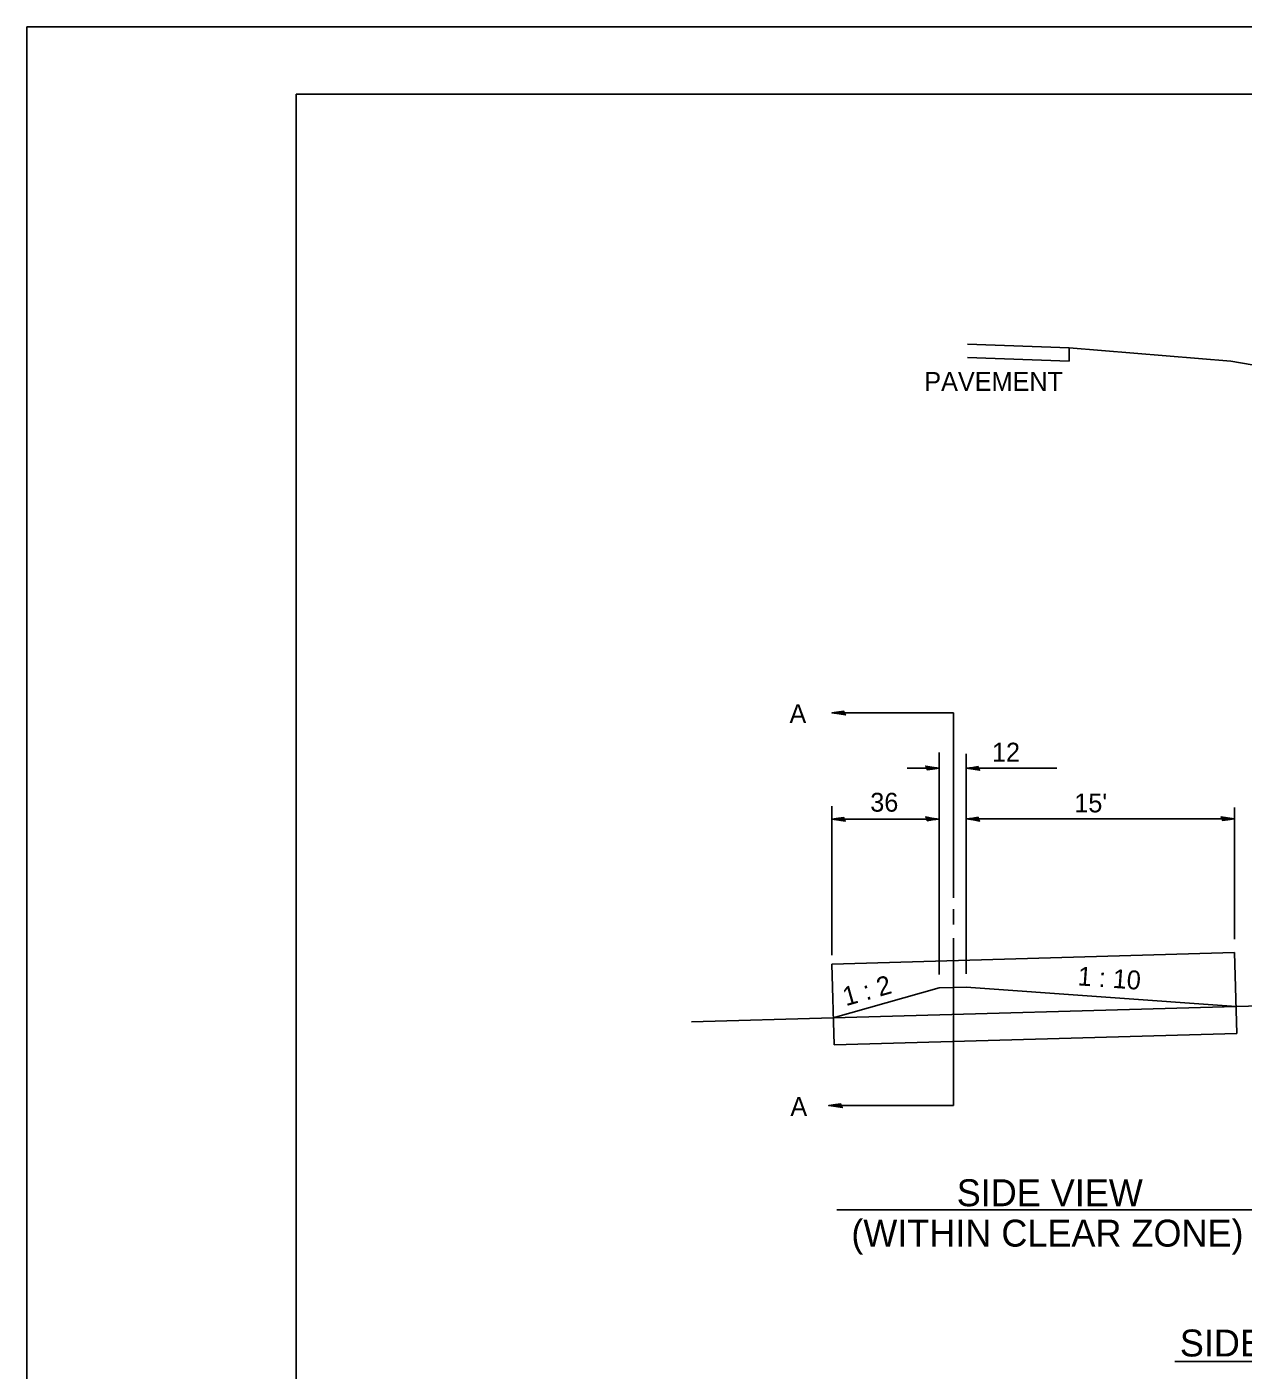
# Model space of a CAD drawing. Extents: x -0.01 to 2.83, y -0.17 to 1.83.
# Drawn here: x 0 to 0.753, y 1.002 to 1.833 of the extents above; entities that cross this region are included whole.
import ezdxf

# ---------------------------------------------------------------- set-up
doc = ezdxf.new("R2010")
doc.units = 0
for name, color, linetype in [('RD_Pr_Roadway_Dimensions', 7, 'Continuous'), ('RD_Pr_Roadway_Notes', 7, 'Continuous'), ('SH_General_Details', 7, 'Continuous'), ('SH_Printer_Plotting_Border', 7, 'Continuous')]:
    doc.layers.add(name, color=color, linetype=linetype)

msp = doc.modelspace()

# ---------------------------------------------------------------- linework, layer by layer
at = {"layer": 'RD_Pr_Roadway_Dimensions'}
for p, q in [((0.57331, 1.40887), (0.49817, 1.40887)), ((0.57331, 1.29436), (0.57331, 1.40887)), ((0.56451, 1.247), (0.56451, 1.38431)), ((0.58118, 1.24747), (0.58118, 1.38356)), ((0.56451, 1.3746), (0.54481, 1.3746)), ((0.58116, 1.3746), (0.63737, 1.3746)), ((0.49803, 1.25896), (0.49803, 1.35123)), ((0.74731, 1.26883), (0.74731, 1.35032)), ((0.49803, 1.34318), (0.56451, 1.34318)), ((0.58118, 1.3432), (0.74731, 1.3432)), ((0.57331, 1.27796), (0.57331, 1.28733)), ((0.57331, 1.1659), (0.57331, 1.26952)), ((0.57331, 1.1659), (0.49617, 1.1659))]:
    msp.add_line(p, q, dxfattribs=at)
for points in [[(0.50582, 1.40876), (0.50557, 1.4099), (0.50233, 1.40941), (0.49817, 1.40887), (0.50261, 1.40826), (0.50651, 1.40757), (0.50582, 1.40876), (0.50548, 1.40951), (0.50097, 1.40886), (0.5059, 1.40799), (0.50517, 1.40897), (0.5031, 1.40883), (0.5051, 1.40853)], [(0.55686, 1.37471), (0.55712, 1.37357), (0.56035, 1.37406), (0.56451, 1.3746), (0.56007, 1.37521), (0.55618, 1.37589), (0.55686, 1.37471), (0.5572, 1.37396), (0.56172, 1.37461), (0.55678, 1.37547), (0.55751, 1.3745), (0.55959, 1.37463), (0.55759, 1.37493)], [(0.58881, 1.37449), (0.58856, 1.37563), (0.58532, 1.37514), (0.58116, 1.3746), (0.5856, 1.37399), (0.58949, 1.37331), (0.58881, 1.37449), (0.58847, 1.37524), (0.58396, 1.37459), (0.58889, 1.37373), (0.58816, 1.3747), (0.58609, 1.37457), (0.58808, 1.37426)], [(0.50568, 1.34307), (0.50543, 1.34421), (0.50219, 1.34372), (0.49803, 1.34318), (0.50247, 1.34257), (0.50636, 1.34189), (0.50568, 1.34307), (0.50534, 1.34383), (0.50083, 1.34318), (0.50576, 1.34231), (0.50503, 1.34328), (0.50296, 1.34315), (0.50495, 1.34285)], [(0.55686, 1.3433), (0.55712, 1.34215), (0.56035, 1.34265), (0.56451, 1.34318), (0.56007, 1.34379), (0.55618, 1.34448), (0.55686, 1.3433), (0.5572, 1.34254), (0.56172, 1.34319), (0.55678, 1.34406), (0.55751, 1.34309), (0.55959, 1.34322), (0.55759, 1.34352)], [(0.58883, 1.34308), (0.58857, 1.34423), (0.58534, 1.34373), (0.58118, 1.3432), (0.58562, 1.34259), (0.58951, 1.3419), (0.58883, 1.34308), (0.58849, 1.34384), (0.58397, 1.34319), (0.58891, 1.34232), (0.58818, 1.34329), (0.5861, 1.34316), (0.5881, 1.34286)], [(0.73965, 1.34331), (0.73991, 1.34217), (0.74315, 1.34266), (0.74731, 1.3432), (0.74286, 1.34381), (0.73897, 1.34449), (0.73965, 1.34331), (0.74, 1.34255), (0.74451, 1.3432), (0.73958, 1.34407), (0.7403, 1.3431), (0.74238, 1.34323), (0.74038, 1.34353)], [(0.50382, 1.16579), (0.50356, 1.16693), (0.50033, 1.16644), (0.49617, 1.1659), (0.50061, 1.16529), (0.5045, 1.16461), (0.50382, 1.16579), (0.50348, 1.16655), (0.49896, 1.1659), (0.5039, 1.16503), (0.50317, 1.166), (0.50109, 1.16587), (0.50309, 1.16557)]]:
    msp.add_lwpolyline(points, dxfattribs=at)
at = {"layer": 'RD_Pr_Roadway_Notes'}
for p, q in [((0.50109, 1.10128), (0.7707, 1.10128)), ((0.71027, 1.0076), (1.17092, 1.0076))]:
    msp.add_line(p, q, dxfattribs=at)
at = {"layer": 'SH_General_Details'}
for p, q in [((-0.00001, 1.83333), (-0.00001, 0)), ((2.83333, 1.83333), (-0.00001, 1.83333)), ((0.6449, 1.63471), (0.58211, 1.63703)), ((0.7449, 1.62638), (0.6449, 1.63471)), ((0.6449, 1.62638), (0.6449, 1.63471)), ((0.6449, 1.62638), (0.58211, 1.62869)), ((1.02778, 1.57923), (0.7449, 1.62638)), ((0.49804, 1.25346), (0.74731, 1.2605)), ((0.74871, 1.21051), (0.74731, 1.2605)), ((0.49945, 1.20348), (0.49804, 1.25346)), ((0.49898, 1.22014), (0.56451, 1.23866)), ((0.56451, 1.23866), (0.58118, 1.23913)), ((0.58118, 1.23913), (0.74825, 1.22717)), ((0.74824, 1.22717), (1.01665, 1.23474)), ((0.74826, 1.22717), (0.49898, 1.22014)), ((0.49898, 1.22014), (0.41116, 1.21766)), ((0.49945, 1.20348), (0.74871, 1.21051))]:
    msp.add_line(p, q, dxfattribs=at)
msp.add_lwpolyline([(0.16666, 1.79167), (2.79166, 1.79167), (2.79166, 0.04167), (0.16666, 0.04167)], close=True, dxfattribs=at)
at = {"layer": 'SH_Printer_Plotting_Border'}
msp.add_lwpolyline([(-0.00001, 0), (2.83333, 0), (2.83333, 1.83333), (-0.00001, 1.83333)], close=True, dxfattribs=at)

# ---------------------------------------------------------------- texts
at = {"layer": 'RD_Pr_Roadway_Dimensions'}
for s, height, p in [('A', 0.01167, (0.47188, 1.40252)), (' 12', 0.011667, (0.59285, 1.37872)), (' 36', 0.011667, (0.51754, 1.34773)), (" 15'", 0.011667, (0.64379, 1.34729)), ('A', 0.01167, (0.47244, 1.15944))]:
    msp.add_text(s, height=height, dxfattribs=at).set_placement(p)
at = {"layer": 'RD_Pr_Roadway_Notes'}
for s, height, p in [('PAVEMENT', 0.011667, (0.55531, 1.60812)), ('SIDE VIEW', 0.016667, (0.57537, 1.1036)), ('(WITHIN CLEAR ZONE)', 0.0166667, (0.51015, 1.0786)), ('SIDE DITCH AGGREGATE DITCH CHECK', 0.0166667, (0.71343, 1.01062))]:
    msp.add_text(s, height=height, dxfattribs=at).set_placement(p)
for s, rotation, p in [('1 : 10', 355.90423, (0.64994, 1.2403)), ('1 : 2', 15.78246, (0.50677, 1.22732))]:
    msp.add_text(s, height=0.011667, rotation=rotation, dxfattribs=at).set_placement(p)

doc.saveas('drawing.dxf')
